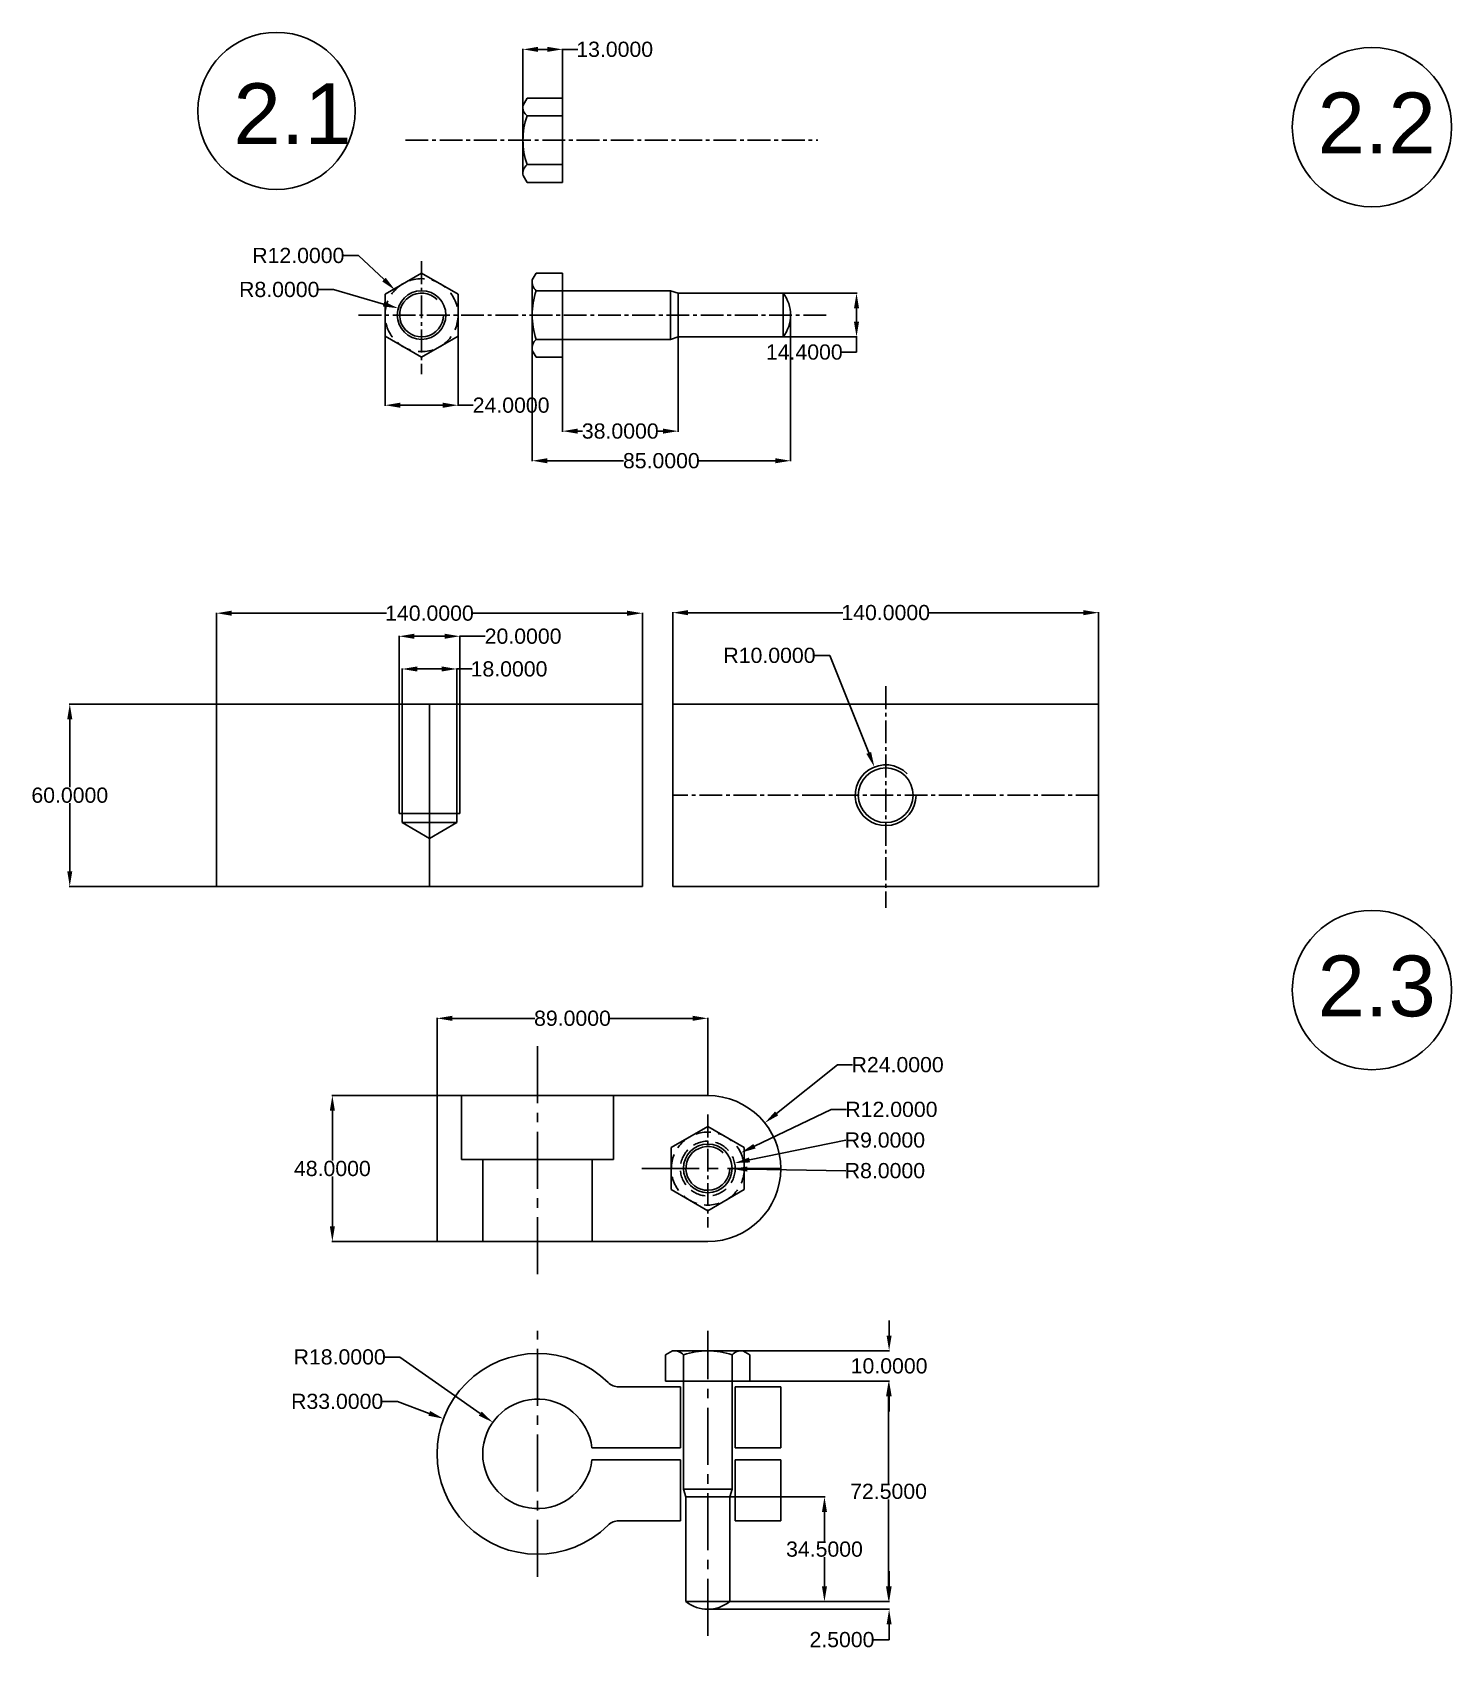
# Model space of a CAD drawing. Header units: inches. Extents: x 9 to 3869, y -675 to 528.
# Drawn here: x 9 to 476, y -14 to 518 of the extents above; entities that cross this region are included whole.
import ezdxf

# ---------------------------------------------------------------- set-up
doc = ezdxf.new("R2010")
doc.units = ezdxf.units.IN
doc.header["$MEASUREMENT"] = 0
doc.linetypes.add('CENTER2', pattern=[1.125, 0.75, -0.125, 0.125, -0.125])
doc.linetypes.add('HIDDEN2', pattern=[0.1875, 0.125, -0.0625])
doc.styles.get("Standard").update_dxf_attribs({"font": 'arial.ttf'})
doc.dimstyles.get("Standard").update_dxf_attribs({"dimtxt": 5, "dimasz": 5, "dimexe": 0.18, "dimexo": 0.0625, "dimgap": 0.09, "dimtad": 0, "dimtih": 1, "dimtoh": 1, "dimdec": 4, "dimzin": 0, "dimdsep": 46, "dimtxsty": 'Standard', "dimcen": 0.09, "dimadec": 0, "dimazin": 0, "dimtfac": 1, "dimtdec": 4, "dimtofl": 0, "dimtmove": 0, "dimatfit": 3, "dimfxl": 1, "dimtolj": 1, "dimtzin": 0, "dimarcsym": 0})

# ---------------------------------------------------------------- blocks, each defined once
blk = doc.blocks.new('*D5')
at = {"color": 0, "lineweight": -2, "transparency": 16777216}
for p, q in [((239.08, 74.33), (290.62, 74.33)), ((290.44, 69.33), (290.44, 40.72)), ((290.44, 6.83), (290.44, 35.44)), ((238.28, 1.83), (290.62, 1.83))]:
    blk.add_line(p, q, dxfattribs=at)
at = {"color": 0, "transparency": 16777216}
for points in [[(289.61, 69.33), (291.28, 69.33), (290.44, 74.33)], [(289.61, 6.83), (291.28, 6.83), (290.44, 1.83)]]:
    blk.add_solid(points, dxfattribs=at)
at = {"layer": 'Defpoints', "color": 0, "transparency": 16777216}
for p in [(239.02, 74.33), (238.22, 1.83), (290.44, 1.83)]:
    blk.add_point(p, dxfattribs=at)
at = {"color": 0, "transparency": 16777216, "insert": (290.44, 38.08), "char_height": 5, "attachment_point": 5}
blk.add_mtext('\\A1;72.5000', dxfattribs=at)
blk = doc.blocks.new('*D10')
at = {"color": 0, "lineweight": -2, "transparency": 16777216}
for p, q in [((173.24, 424.84), (173.24, 376.8)), ((258.24, 424.84), (258.24, 376.8)), ((178.24, 376.98), (203.34, 376.98)), ((253.24, 376.98), (228.15, 376.98))]:
    blk.add_line(p, q, dxfattribs=at)
at = {"color": 0, "transparency": 16777216}
for points in [[(178.24, 377.81), (178.24, 376.15), (173.24, 376.98)], [(253.24, 377.81), (253.24, 376.15), (258.24, 376.98)]]:
    blk.add_solid(points, dxfattribs=at)
at = {"layer": 'Defpoints', "color": 0, "transparency": 16777216}
for p in [(173.24, 424.9), (258.24, 424.9), (258.24, 376.98)]:
    blk.add_point(p, dxfattribs=at)
at = {"color": 0, "transparency": 16777216, "insert": (215.74, 376.98), "char_height": 5, "attachment_point": 5}
blk.add_mtext('\\A1;85.0000', dxfattribs=at)
blk = doc.blocks.new('*D11')
at = {"color": 0, "lineweight": -2, "transparency": 16777216}
for p, q in [((183.24, 424.84), (183.24, 386.54)), ((221.24, 424.84), (221.24, 386.54)), ((188.24, 386.72), (189.84, 386.72)), ((216.24, 386.72), (214.64, 386.72))]:
    blk.add_line(p, q, dxfattribs=at)
at = {"color": 0, "transparency": 16777216}
for points in [[(188.24, 387.56), (188.24, 385.89), (183.24, 386.72)], [(216.24, 387.56), (216.24, 385.89), (221.24, 386.72)]]:
    blk.add_solid(points, dxfattribs=at)
at = {"layer": 'Defpoints', "color": 0, "transparency": 16777216}
for p in [(183.24, 424.9), (221.24, 424.9), (221.24, 386.72)]:
    blk.add_point(p, dxfattribs=at)
at = {"color": 0, "transparency": 16777216, "insert": (202.24, 386.72), "char_height": 5, "attachment_point": 5}
blk.add_mtext('\\A1;38.0000', dxfattribs=at)
blk = doc.blocks.new('*D12')
at = {"color": 0, "lineweight": -2, "transparency": 16777216}
for p, q in [((255.81, 432.1), (280.09, 432.1)), ((279.91, 427.1), (279.91, 422.7)), ((255.81, 417.7), (280.09, 417.7)), ((279.91, 417.7), (279.91, 412.7)), ((279.91, 412.7), (274.91, 412.7))]:
    blk.add_line(p, q, dxfattribs=at)
at = {"color": 0, "transparency": 16777216}
for points in [[(279.07, 427.1), (280.74, 427.1), (279.91, 432.1)], [(279.07, 422.7), (280.74, 422.7), (279.91, 417.7)]]:
    blk.add_solid(points, dxfattribs=at)
at = {"layer": 'Defpoints', "color": 0, "transparency": 16777216}
for p in [(255.74, 432.1), (255.74, 417.7), (279.91, 417.7)]:
    blk.add_point(p, dxfattribs=at)
at = {"color": 0, "transparency": 16777216, "insert": (262.74, 412.7), "char_height": 5, "attachment_point": 5}
blk.add_mtext('\\A1;14.4000', dxfattribs=at)
blk = doc.blocks.new('*D13')
at = {"color": 0, "lineweight": -2, "transparency": 16777216}
for p, q in [((124.9, 424.8), (124.9, 395.06)), ((148.9, 424.84), (148.9, 395.06)), ((129.9, 395.24), (143.9, 395.24)), ((148.9, 395.24), (153.9, 395.24))]:
    blk.add_line(p, q, dxfattribs=at)
at = {"color": 0, "transparency": 16777216}
for points in [[(129.9, 396.07), (129.9, 394.4), (124.9, 395.24)], [(143.9, 396.07), (143.9, 394.4), (148.9, 395.24)]]:
    blk.add_solid(points, dxfattribs=at)
at = {"layer": 'Defpoints', "color": 0, "transparency": 16777216}
for p in [(124.9, 424.86), (148.9, 424.9), (148.9, 395.24)]:
    blk.add_point(p, dxfattribs=at)
at = {"color": 0, "transparency": 16777216, "insert": (166.35, 395.24), "char_height": 5, "attachment_point": 5}
blk.add_mtext('\\A1;24.0000', dxfattribs=at)
blk = doc.blocks.new('*D14')
at = {"color": 0, "lineweight": -2, "transparency": 16777216}
for p, q in [((111.18, 444.46), (116.18, 444.46)), ((116.18, 444.46), (124.56, 436.54)), ((136.81, 424.86), (136.99, 424.86)), ((136.9, 424.77), (136.9, 424.95))]:
    blk.add_line(p, q, dxfattribs=at)
at = {"color": 0, "transparency": 16777216}
blk.add_solid([(125.13, 437.15), (123.98, 435.94), (128.19, 433.11)], dxfattribs=at)
at = {"layer": 'Defpoints', "color": 0, "transparency": 16777216}
for p in [(128.19, 433.11), (136.9, 424.86)]:
    blk.add_point(p, dxfattribs=at)
at = {"color": 0, "transparency": 16777216, "insert": (96.39, 444.46), "char_height": 5, "attachment_point": 5}
blk.add_mtext('\\A1;R12.0000', dxfattribs=at)
blk = doc.blocks.new('*D15')
at = {"color": 0, "lineweight": -2, "transparency": 16777216}
for p, q in [((102.97, 433.28), (107.97, 433.28)), ((107.97, 433.28), (124.42, 428.52)), ((136.81, 424.9), (136.99, 424.9)), ((136.9, 424.81), (136.9, 424.99))]:
    blk.add_line(p, q, dxfattribs=at)
at = {"color": 0, "transparency": 16777216}
blk.add_solid([(124.65, 429.32), (124.18, 427.72), (129.22, 427.13)], dxfattribs=at)
at = {"layer": 'Defpoints', "color": 0, "transparency": 16777216}
for p in [(129.22, 427.13), (136.9, 424.9)]:
    blk.add_point(p, dxfattribs=at)
at = {"color": 0, "transparency": 16777216, "insert": (90.12, 433.28), "char_height": 5, "attachment_point": 5}
blk.add_mtext('\\A1;R8.0000', dxfattribs=at)
blk = doc.blocks.new('*D16')
at = {"color": 0, "lineweight": -2, "transparency": 16777216}
for p, q in [((170.24, 482.42), (170.24, 512.43)), ((175.24, 512.25), (178.24, 512.25)), ((183.24, 482.42), (183.24, 512.43)), ((183.24, 512.25), (188.24, 512.25))]:
    blk.add_line(p, q, dxfattribs=at)
at = {"color": 0, "transparency": 16777216}
for points in [[(175.24, 513.09), (175.24, 511.42), (170.24, 512.25)], [(178.24, 513.09), (178.24, 511.42), (183.24, 512.25)]]:
    blk.add_solid(points, dxfattribs=at)
at = {"layer": 'Defpoints', "color": 0, "transparency": 16777216}
for p in [(183.24, 512.25), (170.24, 482.36), (183.24, 482.36)]:
    blk.add_point(p, dxfattribs=at)
at = {"color": 0, "transparency": 16777216, "insert": (200.4, 512.25), "char_height": 5, "attachment_point": 5}
blk.add_mtext('\\A1;13.0000', dxfattribs=at)
blk = doc.blocks.new('*D17')
at = {"color": 0, "lineweight": -2, "transparency": 16777216}
for p, q in [((69.5, 297.06), (69.5, 327.03)), ((74.5, 326.85), (125.39, 326.85)), ((204.5, 326.85), (153.61, 326.85)), ((209.5, 297.06), (209.5, 327.03))]:
    blk.add_line(p, q, dxfattribs=at)
at = {"color": 0, "transparency": 16777216}
for points in [[(74.5, 327.69), (74.5, 326.02), (69.5, 326.85)], [(204.5, 327.69), (204.5, 326.02), (209.5, 326.85)]]:
    blk.add_solid(points, dxfattribs=at)
at = {"layer": 'Defpoints', "color": 0, "transparency": 16777216}
for p in [(209.5, 326.85), (69.5, 296.99), (209.5, 296.99)]:
    blk.add_point(p, dxfattribs=at)
at = {"color": 0, "transparency": 16777216, "insert": (139.5, 326.85), "char_height": 5, "attachment_point": 5}
blk.add_mtext('\\A1;140.0000', dxfattribs=at)
blk = doc.blocks.new('*D18')
at = {"color": 0, "lineweight": -2, "transparency": 16777216}
for p, q in [((69.43, 296.99), (21.07, 296.99)), ((21.25, 291.99), (21.25, 269.64)), ((21.25, 241.99), (21.25, 264.35)), ((69.43, 236.99), (21.07, 236.99))]:
    blk.add_line(p, q, dxfattribs=at)
at = {"color": 0, "transparency": 16777216}
for points in [[(20.42, 291.99), (22.08, 291.99), (21.25, 296.99)], [(20.42, 241.99), (22.08, 241.99), (21.25, 236.99)]]:
    blk.add_solid(points, dxfattribs=at)
at = {"layer": 'Defpoints', "color": 0, "transparency": 16777216}
for p in [(69.5, 296.99), (21.25, 236.99), (69.5, 236.99)]:
    blk.add_point(p, dxfattribs=at)
at = {"color": 0, "transparency": 16777216, "insert": (21.25, 266.99), "char_height": 5, "attachment_point": 5}
blk.add_mtext('\\A1;60.0000', dxfattribs=at)
blk = doc.blocks.new('*D19')
at = {"color": 0, "lineweight": -2, "transparency": 16777216}
for p, q in [((219.5, 297.06), (219.5, 327.21)), ((224.5, 327.03), (275.39, 327.03)), ((354.5, 327.03), (303.61, 327.03)), ((359.5, 297.06), (359.5, 327.21))]:
    blk.add_line(p, q, dxfattribs=at)
at = {"color": 0, "transparency": 16777216}
for points in [[(224.5, 327.87), (224.5, 326.2), (219.5, 327.03)], [(354.5, 327.87), (354.5, 326.2), (359.5, 327.03)]]:
    blk.add_solid(points, dxfattribs=at)
at = {"layer": 'Defpoints', "color": 0, "transparency": 16777216}
for p in [(359.5, 327.03), (219.5, 296.99), (359.5, 296.99)]:
    blk.add_point(p, dxfattribs=at)
at = {"color": 0, "transparency": 16777216, "insert": (289.5, 327.03), "char_height": 5, "attachment_point": 5}
blk.add_mtext('\\A1;140.0000', dxfattribs=at)
blk = doc.blocks.new('*D20')
at = {"color": 0, "lineweight": -2, "transparency": 16777216}
for p, q in [((129.5, 297.06), (129.5, 319.45)), ((134.5, 319.27), (144.5, 319.27)), ((149.5, 297.06), (149.5, 319.45)), ((149.5, 319.27), (157.85, 319.27))]:
    blk.add_line(p, q, dxfattribs=at)
at = {"color": 0, "transparency": 16777216}
for points in [[(134.5, 320.11), (134.5, 318.44), (129.5, 319.27)], [(144.5, 320.11), (144.5, 318.44), (149.5, 319.27)]]:
    blk.add_solid(points, dxfattribs=at)
at = {"layer": 'Defpoints', "color": 0, "transparency": 16777216}
for p in [(149.5, 319.27), (129.5, 296.99), (149.5, 296.99)]:
    blk.add_point(p, dxfattribs=at)
at = {"color": 0, "transparency": 16777216, "insert": (170.29, 319.27), "char_height": 5, "attachment_point": 5}
blk.add_mtext('\\A1;20.0000', dxfattribs=at)
blk = doc.blocks.new('*D21')
at = {"color": 0, "lineweight": -2, "transparency": 16777216}
for p, q in [((130.5, 297.06), (130.5, 308.69)), ((135.5, 308.51), (143.5, 308.51)), ((148.5, 297.06), (148.5, 308.69)), ((148.5, 308.51), (153.5, 308.51))]:
    blk.add_line(p, q, dxfattribs=at)
at = {"color": 0, "transparency": 16777216}
for points in [[(135.5, 309.35), (135.5, 307.68), (130.5, 308.51)], [(143.5, 309.35), (143.5, 307.68), (148.5, 308.51)]]:
    blk.add_solid(points, dxfattribs=at)
at = {"layer": 'Defpoints', "color": 0, "transparency": 16777216}
for p in [(148.5, 308.51), (130.5, 296.99), (148.5, 296.99)]:
    blk.add_point(p, dxfattribs=at)
at = {"color": 0, "transparency": 16777216, "insert": (165.66, 308.51), "char_height": 5, "attachment_point": 5}
blk.add_mtext('\\A1;18.0000', dxfattribs=at)
blk = doc.blocks.new('*D22')
at = {"color": 0, "lineweight": -2, "transparency": 16777216}
for p, q in [((266.08, 312.97), (271.08, 312.97)), ((271.08, 312.97), (283.92, 280.92)), ((289.41, 266.99), (289.59, 266.99)), ((289.5, 266.9), (289.5, 267.08))]:
    blk.add_line(p, q, dxfattribs=at)
at = {"color": 0, "transparency": 16777216}
blk.add_solid([(284.7, 281.23), (283.15, 280.61), (285.78, 276.28)], dxfattribs=at)
at = {"layer": 'Defpoints', "color": 0, "transparency": 16777216}
for p in [(285.78, 276.28), (289.5, 266.99)]:
    blk.add_point(p, dxfattribs=at)
at = {"color": 0, "transparency": 16777216, "insert": (251.29, 312.97), "char_height": 5, "attachment_point": 5}
blk.add_mtext('\\A1;R10.0000', dxfattribs=at)
blk = doc.blocks.new('*D23')
at = {"color": 0, "lineweight": -2, "transparency": 16777216}
for p, q in [((290.62, 89.33), (290.62, 94.33)), ((231.08, 84.33), (290.8, 84.33)), ((231.08, 74.33), (290.8, 74.33)), ((290.62, 69.33), (290.62, 64.33))]:
    blk.add_line(p, q, dxfattribs=at)
at = {"color": 0, "transparency": 16777216}
for points in [[(289.79, 89.33), (291.46, 89.33), (290.62, 84.33)], [(289.79, 69.33), (291.46, 69.33), (290.62, 74.33)]]:
    blk.add_solid(points, dxfattribs=at)
at = {"layer": 'Defpoints', "color": 0, "transparency": 16777216}
for p in [(231.02, 84.33), (231.02, 74.33), (290.62, 74.33)]:
    blk.add_point(p, dxfattribs=at)
at = {"color": 0, "transparency": 16777216, "insert": (290.62, 79.33), "char_height": 5, "attachment_point": 5}
blk.add_mtext('\\A1;10.0000', dxfattribs=at)
blk = doc.blocks.new('*D24')
at = {"color": 0, "lineweight": -2, "transparency": 16777216}
for p, q in [((238.28, 36.33), (269.55, 36.33)), ((269.37, 31.33), (269.37, 21.73)), ((269.37, 6.83), (269.37, 16.44)), ((238.28, 1.83), (269.55, 1.83))]:
    blk.add_line(p, q, dxfattribs=at)
at = {"color": 0, "transparency": 16777216}
for points in [[(268.54, 31.33), (270.2, 31.33), (269.37, 36.33)], [(268.54, 6.83), (270.2, 6.83), (269.37, 1.83)]]:
    blk.add_solid(points, dxfattribs=at)
at = {"layer": 'Defpoints', "color": 0, "transparency": 16777216}
for p in [(238.22, 36.33), (238.22, 1.83), (269.37, 1.83)]:
    blk.add_point(p, dxfattribs=at)
at = {"color": 0, "transparency": 16777216, "insert": (269.37, 19.08), "char_height": 5, "attachment_point": 5}
blk.add_mtext('\\A1;34.5000', dxfattribs=at)
blk = doc.blocks.new('*D25')
at = {"color": 0, "lineweight": -2, "transparency": 16777216}
for p, q in [((290.62, 6.83), (290.62, 11.83)), ((231.08, 1.83), (290.8, 1.83)), ((231.08, -0.67), (290.8, -0.67)), ((290.62, -5.67), (290.62, -10.67)), ((290.62, -10.67), (285.62, -10.67))]:
    blk.add_line(p, q, dxfattribs=at)
at = {"color": 0, "transparency": 16777216}
for points in [[(289.79, 6.83), (291.46, 6.83), (290.62, 1.83)], [(289.79, -5.67), (291.46, -5.67), (290.62, -0.67)]]:
    blk.add_solid(points, dxfattribs=at)
at = {"layer": 'Defpoints', "color": 0, "transparency": 16777216}
for p in [(231.02, 1.83), (231.02, -0.67), (290.62, -0.67)]:
    blk.add_point(p, dxfattribs=at)
at = {"color": 0, "transparency": 16777216, "insert": (275.12, -10.67), "char_height": 5, "attachment_point": 5}
blk.add_mtext('\\A1;2.5000', dxfattribs=at)
blk = doc.blocks.new('*D26')
at = {"color": 0, "lineweight": -2, "transparency": 16777216}
for p, q in [((124.79, 82.28), (129.79, 82.28)), ((129.79, 82.28), (156.21, 63.67)), ((174.93, 50.43), (175.11, 50.43)), ((175.02, 50.34), (175.02, 50.52))]:
    blk.add_line(p, q, dxfattribs=at)
at = {"color": 0, "transparency": 16777216}
blk.add_solid([(156.69, 64.36), (155.73, 62.99), (160.3, 60.8)], dxfattribs=at)
at = {"layer": 'Defpoints', "color": 0, "transparency": 16777216}
for p in [(160.3, 60.8), (175.02, 50.43)]:
    blk.add_point(p, dxfattribs=at)
at = {"color": 0, "transparency": 16777216, "insert": (109.99, 82.28), "char_height": 5, "attachment_point": 5}
blk.add_mtext('\\A1;R18.0000', dxfattribs=at)
blk = doc.blocks.new('*D27')
at = {"color": 0, "lineweight": -2, "transparency": 16777216}
for p, q in [((123.95, 67.67), (128.95, 67.67)), ((128.95, 67.67), (139.43, 63.75)), ((174.93, 50.43), (175.11, 50.43)), ((175.02, 50.34), (175.02, 50.52))]:
    blk.add_line(p, q, dxfattribs=at)
at = {"color": 0, "transparency": 16777216}
blk.add_solid([(139.72, 64.53), (139.14, 62.97), (144.11, 62)], dxfattribs=at)
at = {"layer": 'Defpoints', "color": 0, "transparency": 16777216}
for p in [(144.11, 62), (175.02, 50.43)]:
    blk.add_point(p, dxfattribs=at)
at = {"color": 0, "transparency": 16777216, "insert": (109.16, 67.67), "char_height": 5, "attachment_point": 5}
blk.add_mtext('\\A1;R33.0000', dxfattribs=at)
blk = doc.blocks.new('*D28')
at = {"color": 0, "lineweight": -2, "transparency": 16777216}
for p, q in [((273.64, 178.38), (253.65, 162.37)), ((278.64, 178.38), (273.64, 178.38)), ((230.93, 144.24), (231.11, 144.24)), ((231.02, 144.15), (231.02, 144.33))]:
    blk.add_line(p, q, dxfattribs=at)
at = {"color": 0, "transparency": 16777216}
blk.add_solid([(253.13, 163.02), (254.17, 161.72), (249.75, 159.25)], dxfattribs=at)
at = {"layer": 'Defpoints', "color": 0, "transparency": 16777216}
for p in [(249.75, 159.25), (231.02, 144.24)]:
    blk.add_point(p, dxfattribs=at)
at = {"color": 0, "transparency": 16777216, "insert": (293.43, 178.38), "char_height": 5, "attachment_point": 5}
blk.add_mtext('\\A1;R24.0000', dxfattribs=at)
blk = doc.blocks.new('*D29')
at = {"color": 0, "lineweight": -2, "transparency": 16777216}
for p, q in [((271.6, 163.68), (246.35, 151.59)), ((276.6, 163.68), (271.6, 163.68)), ((230.93, 144.24), (231.11, 144.24)), ((231.02, 144.15), (231.02, 144.33))]:
    blk.add_line(p, q, dxfattribs=at)
at = {"color": 0, "transparency": 16777216}
blk.add_solid([(245.99, 152.34), (246.71, 150.84), (241.84, 149.43)], dxfattribs=at)
at = {"layer": 'Defpoints', "color": 0, "transparency": 16777216}
for p in [(241.84, 149.43), (231.02, 144.24)]:
    blk.add_point(p, dxfattribs=at)
at = {"color": 0, "transparency": 16777216, "insert": (291.39, 163.68), "char_height": 5, "attachment_point": 5}
blk.add_mtext('\\A1;R12.0000', dxfattribs=at)
blk = doc.blocks.new('*D30')
at = {"color": 0, "lineweight": -2, "transparency": 16777216}
for p, q in [((276.39, 153.6), (244.73, 147.07)), ((230.93, 144.24), (231.11, 144.24)), ((231.02, 144.15), (231.02, 144.33))]:
    blk.add_line(p, q, dxfattribs=at)
at = {"color": 0, "transparency": 16777216}
blk.add_solid([(244.56, 147.89), (244.9, 146.26), (239.83, 146.06)], dxfattribs=at)
at = {"layer": 'Defpoints', "color": 0, "transparency": 16777216}
for p in [(231.02, 144.24), (239.83, 146.06)]:
    blk.add_point(p, dxfattribs=at)
at = {"color": 0, "transparency": 16777216, "insert": (289.24, 153.6), "char_height": 5, "attachment_point": 5}
blk.add_mtext('\\A1;R9.0000', dxfattribs=at)
blk = doc.blocks.new('*D31')
at = {"color": 0, "lineweight": -2, "transparency": 16777216}
for p, q in [((230.93, 144.29), (231.11, 144.29)), ((231.02, 144.2), (231.02, 144.38)), ((276.39, 143.53), (244.01, 144.07))]:
    blk.add_line(p, q, dxfattribs=at)
at = {"color": 0, "transparency": 16777216}
blk.add_solid([(244.03, 144.91), (244, 143.24), (239.01, 144.16)], dxfattribs=at)
at = {"layer": 'Defpoints', "color": 0, "transparency": 16777216}
for p in [(231.02, 144.29), (239.01, 144.16)]:
    blk.add_point(p, dxfattribs=at)
at = {"color": 0, "transparency": 16777216, "insert": (289.24, 143.53), "char_height": 5, "attachment_point": 5}
blk.add_mtext('\\A1;R8.0000', dxfattribs=at)
blk = doc.blocks.new('*D32')
at = {"color": 0, "lineweight": -2, "transparency": 16777216}
for p, q in [((141.95, 168.24), (107.4, 168.24)), ((107.58, 163.24), (107.58, 146.89)), ((107.58, 125.24), (107.58, 141.6)), ((141.95, 120.24), (107.4, 120.24))]:
    blk.add_line(p, q, dxfattribs=at)
at = {"color": 0, "transparency": 16777216}
for points in [[(106.75, 163.24), (108.41, 163.24), (107.58, 168.24)], [(106.75, 125.24), (108.41, 125.24), (107.58, 120.24)]]:
    blk.add_solid(points, dxfattribs=at)
at = {"layer": 'Defpoints', "color": 0, "transparency": 16777216}
for p in [(142.02, 168.24), (107.58, 120.24), (142.02, 120.24)]:
    blk.add_point(p, dxfattribs=at)
at = {"color": 0, "transparency": 16777216, "insert": (107.58, 144.24), "char_height": 5, "attachment_point": 5}
blk.add_mtext('\\A1;48.0000', dxfattribs=at)
blk = doc.blocks.new('*D33')
at = {"color": 0, "lineweight": -2, "transparency": 16777216}
for p, q in [((142.02, 168.31), (142.02, 193.82)), ((147.02, 193.64), (174.11, 193.64)), ((226.02, 193.64), (198.92, 193.64)), ((231.02, 168.31), (231.02, 193.82))]:
    blk.add_line(p, q, dxfattribs=at)
at = {"color": 0, "transparency": 16777216}
for points in [[(147.02, 194.48), (147.02, 192.81), (142.02, 193.64)], [(226.02, 194.48), (226.02, 192.81), (231.02, 193.64)]]:
    blk.add_solid(points, dxfattribs=at)
at = {"layer": 'Defpoints', "color": 0, "transparency": 16777216}
for p in [(231.02, 193.64), (142.02, 168.24), (231.02, 168.24)]:
    blk.add_point(p, dxfattribs=at)
at = {"color": 0, "transparency": 16777216, "insert": (186.52, 193.64), "char_height": 5, "attachment_point": 5}
blk.add_mtext('\\A1;89.0000', dxfattribs=at)

msp = doc.modelspace()

# ---------------------------------------------------------------- linework, layer by layer
for p, q in [((171.60782, 496.17092), (170.28592, 493.88133)), ((171.60782, 496.17092), (183.23524, 496.17092)), ((183.23524, 496.17092), (183.23524, 468.45811)), ((170.23524, 493.26602), (170.23524, 471.40961)), ((171.60782, 490.36111), (183.23524, 490.36111)), ((171.60782, 474.36111), (183.23524, 474.36111)), ((171.60782, 468.45811), (170.29527, 470.73151)), ((171.60782, 468.45811), (183.23524, 468.45811)), ((124.9035, 431.78627), (136.9035, 438.71447)), ((148.9035, 431.78627), (136.9035, 438.71447)), ((174.61514, 438.71447), (173.29324, 436.42488)), ((174.61514, 438.71447), (183.24256, 438.71447)), ((183.24256, 432.90467), (183.24256, 438.71447)), ((124.9035, 431.78627), (124.9035, 417.92986)), ((142.88333, 435.26199), (142.90353, 435.29697)), ((148.9035, 431.78627), (148.9035, 417.92986)), ((173.24256, 432.90467), (173.24256, 435.80957)), ((173.24256, 432.90467), (173.24256, 416.90467)), ((174.61514, 432.90467), (218.74256, 432.90467)), ((183.24256, 432.90467), (183.24256, 416.90467)), ((218.74256, 432.90467), (218.74256, 416.90467)), ((221.24256, 432.10467), (218.74256, 432.90467)), ((221.24256, 432.10467), (221.24256, 417.70467)), ((221.24256, 432.10467), (255.74256, 432.10467)), ((255.74256, 432.10467), (255.74256, 417.70467)), ((124.9035, 417.92986), (136.9035, 411.00166)), ((148.9035, 417.92986), (136.9035, 411.00166)), ((173.24256, 416.90467), (173.24256, 413.95316)), ((174.61514, 416.90467), (218.74256, 416.90467)), ((183.24256, 416.90467), (183.24256, 411.00166)), ((221.24256, 417.70467), (218.74256, 416.90467)), ((221.24256, 417.70467), (255.74256, 417.70467)), ((174.61514, 411.00166), (173.30259, 413.27506)), ((174.61514, 411.00166), (183.24256, 411.00166)), ((69.49576, 296.99285), (69.49576, 236.99285)), ((209.49576, 296.99285), (69.49576, 296.99285)), ((209.49576, 296.99285), (209.49576, 236.99285)), ((219.50206, 296.99285), (219.50206, 236.99285)), ((359.50206, 296.99285), (219.50206, 296.99285)), ((359.50206, 236.99285), (359.50206, 296.99285)), ((149.49576, 260.99285), (129.49576, 260.99285)), ((148.49576, 257.99285), (130.49576, 257.99285)), ((130.49576, 257.99285), (139.49576, 252.7967)), ((148.49576, 257.99285), (139.49576, 252.7967)), ((209.49576, 236.99285), (69.49576, 236.99285)), ((219.50206, 236.99285), (359.50206, 236.99285)), ((142.01588, 120.24387), (142.01588, 168.24387)), ((142.01588, 168.24387), (231.01588, 168.24387)), ((150.01588, 147.24387), (150.01588, 168.24387)), ((200.01588, 147.24387), (200.01588, 168.24387)), ((219.01588, 151.17207), (231.01588, 158.10027)), ((243.01588, 151.17207), (231.01588, 158.10027)), ((236.99571, 154.64779), (237.01591, 154.68277)), ((219.01588, 151.17207), (219.01588, 137.31566)), ((243.01588, 151.17207), (243.01588, 137.31566)), ((150.01588, 147.24387), (200.01588, 147.24387)), ((157.01588, 120.24387), (157.01588, 147.24387)), ((193.01588, 120.24387), (193.01588, 147.24387)), ((219.01588, 137.31566), (231.01588, 130.38746)), ((243.01588, 137.31566), (231.01588, 130.38746)), ((142.01588, 120.24387), (231.01588, 120.24387)), ((217.11287, 82.95907), (219.38627, 84.27162)), ((217.11287, 82.95907), (217.11287, 74.33165)), ((223.01588, 84.33165), (220.06437, 84.33165)), ((239.01588, 84.33165), (223.01588, 84.33165)), ((223.01588, 82.95907), (223.01588, 38.83165)), ((239.01588, 84.33165), (241.92078, 84.33165)), ((239.01588, 82.95907), (239.01588, 38.83165)), ((244.82569, 82.95907), (242.53609, 84.28097)), ((244.82569, 82.95907), (244.82569, 74.33165)), ((201.75536, 72.43101), (222.01588, 72.43101)), ((223.01588, 74.33165), (217.11287, 74.33165)), ((222.01588, 72.43101), (222.01588, 52.43101)), ((239.01588, 74.33165), (223.01588, 74.33165)), ((239.01588, 74.33165), (244.82569, 74.33165)), ((240.01588, 72.43101), (255.01588, 72.43101)), ((240.01588, 72.43101), (240.01588, 52.43101)), ((255.01588, 72.43101), (255.01588, 52.43101)), ((192.90442, 52.43101), (222.01588, 52.43101)), ((192.90442, 48.43101), (222.01588, 48.43101)), ((222.01588, 48.43101), (222.01588, 28.43101)), ((240.01588, 52.43101), (255.01588, 52.43101)), ((240.01588, 48.43101), (255.01588, 48.43101)), ((240.01588, 48.43101), (240.01588, 28.43101)), ((255.01588, 48.43101), (255.01588, 28.43101)), ((239.01588, 38.83165), (223.01588, 38.83165)), ((223.81588, 36.33165), (223.01588, 38.83165)), ((238.21588, 36.33165), (239.01588, 38.83165)), ((238.21588, 36.33165), (223.81588, 36.33165)), ((223.81588, 36.33165), (223.81588, 1.83165)), ((238.21588, 36.33165), (238.21588, 1.83165)), ((201.75536, 28.43101), (222.01588, 28.43101)), ((240.01588, 28.43101), (255.01588, 28.43101)), ((238.21588, 1.83165), (223.81588, 1.83165))]:
    msp.add_line(p, q)
at = {"color": 1, "linetype": 'CENTER2', "ltscale": 10}
for p, q in [((131.6136, 482.36111), (267.15253, 482.36111)), ((136.90353, 442.59134), (136.90353, 405.47329)), ((116.18127, 424.90467), (270.15985, 424.90467)), ((289.50206, 302.8414), (289.50206, 229.97828)), ((359.50206, 266.99285), (219.50206, 266.99285)), ((231.01591, 161.97714), (231.01591, 124.85909))]:
    msp.add_line(p, q, dxfattribs=at)
at = {"linetype": 'Continuous', "ltscale": 10}
for p, q in [((129.49576, 296.99285), (129.49576, 260.99285)), ((130.49576, 296.99285), (130.49576, 257.99285)), ((148.49576, 296.99285), (148.49576, 257.99285)), ((149.49576, 296.99285), (149.49576, 260.99285))]:
    msp.add_line(p, q, dxfattribs=at)
at = {"color": 1}
msp.add_line((139.49576, 296.99285), (139.49576, 236.99285), dxfattribs=at)
at = {"color": 1, "linetype": 'CENTER2', "ltscale": 25}
for p, q in [((175.01588, 109.48221), (175.01588, 185.28168)), ((209.37301, 144.24387), (255.01588, 144.24387)), ((175.01588, 9.94483), (175.01588, 90.89118)), ((231.01588, -9.40863), (231.01588, 90.89118))]:
    msp.add_line(p, q, dxfattribs=at)
for centre, radius in [((89.21436, 492.01895), 25.83285), ((449.36821, 486.70297), 26.20026), ((136.90353, 424.90467), 8), ((289.50206, 266.99285), 9), ((449.36821, 202.94147), 26.20026), ((231.01591, 144.29046), 8)]:
    msp.add_circle(centre, radius)
at = {"linetype": 'HIDDEN2', "ltscale": 40}
for centre, radius in [((136.9035, 424.85807), 12), ((231.01588, 144.24387), 12), ((231.01588, 144.24387), 9)]:
    msp.add_circle(centre, radius, dxfattribs=at)
for centre, radius, start, end in [((173.99546, 493.26602), 3.76023, 170.5819732, 230.5819732), ((194.23524, 482.36111), 24, 160.5287794, 199.4712206), ((174.09487, 471.40961), 3.85964, 130.1188364, 190.1188416), ((177.00279, 435.80957), 3.76023, 170.5819732, 230.5819732), ((136.90353, 424.90467), 7.2, 45, 0), ((197.24256, 424.90467), 24, 160.5287794, 199.4712206), ((246.62456, 424.90467), 11.618, 321.7037251, 38.2962749), ((177.10219, 413.95316), 3.85964, 130.1188364, 190.1188416), ((231.01588, 144.24387), 24, 270, 90), ((231.01591, 144.29046), 7.2, 45, 0), ((175.01588, 50.43101), 33, 45.277754, 314.722246), ((220.06437, 80.47202), 3.85964, 40.1188364, 100.1188416), ((231.01588, 60.33165), 24, 70.5287794, 109.4712206), ((241.92078, 80.57142), 3.76023, 80.5819732, 140.5819732), ((201.75536, 77.43101), 5, 225.277754, 270), ((175.01588, 50.43101), 18, 6.3793702, 353.6206298), ((201.75536, 23.43101), 5, 90, 134.722246), ((231.01588, 10.94965), 11.618, 231.7037251, 308.2962749)]:
    msp.add_arc(centre, radius, start, end)
at = {"linetype": 'Continuous', "ltscale": 10}
msp.add_arc((289.50206, 266.99285), 10, 45, 0, dxfattribs=at)

# ---------------------------------------------------------------- texts
at = {"ltscale": 40, "insert": (75.08127, 501.09391), "char_height": 20, "attachment_point": 1}
msp.add_mtext_dynamic_manual_height_columns('2.1', width=17.0735764, gutter_width=1, heights=[9.07496], dxfattribs=at)
at = {"char_height": 20, "attachment_point": 1}
for s, insert in [('2.2', (431.51096, 498.05343)), ('2.3', (431.51096, 214.29194))]:
    msp.add_mtext_dynamic_manual_height_columns(s, width=34.0911109, gutter_width=1, heights=[0], dxfattribs=dict(at, insert=insert))

# ---------------------------------------------------------------- dimensions: what is measured, and where the dimension line sits
at = {"color": 3}
for base, p1, p2, picture, middle in [((183.23524, 512.25301), (170.23524, 482.36111), (183.23524, 482.36111), '*D16', (200.40232, 512.25301)), ((148.9035, 395.23697), (124.9035, 424.85807), (148.9035, 424.90467), '*D13', (166.34854, 395.23697)), ((258.24256, 376.97979), (173.24256, 424.90467), (258.24256, 424.90467), '*D10', (215.74256, 376.97979)), ((209.49576, 326.85281), (69.49576, 296.99285), (209.49576, 296.99285), '*D17', (139.49576, 326.85281)), ((359.50206, 327.03281), (219.50206, 296.99285), (359.50206, 296.99285), '*D19', (289.50206, 327.03281)), ((231.01588, 193.6441), (142.01588, 168.24387), (231.01588, 168.24387), '*D33', (186.51588, 193.6441))]:
    dim = msp.add_linear_dim(base=base, p1=p1, p2=p2, dimstyle='Standard', dxfattribs=at)
    dim.commit()
    dim.dimension.update_dxf_attribs({"geometry": picture, "text_midpoint": middle})
for center, mpoint, picture, middle in [((136.9035, 424.85807), (128.18702, 433.10568), '*D14', (96.38763, 444.46436)), ((136.90353, 424.90467), (129.21929, 427.13007), '*D15', (90.12077, 433.28301)), ((289.50206, 266.99285), (285.78309, 276.27559), '*D22', (251.28516, 312.9749)), ((231.01588, 144.24387), (249.7494, 159.2457), '*D28', (293.43302, 178.37576)), ((231.01588, 144.24387), (241.83838, 149.42783), '*D29', (291.39108, 163.68173)), ((231.01588, 144.24387), (239.83027, 146.06223), '*D30', (276.39238, 153.60478)), ((231.01591, 144.29046), (239.01478, 144.15603), '*D31', (276.39238, 143.52783)), ((175.01588, 50.43101), (160.29925, 60.79542), '*D26', (109.99199, 82.28417)), ((175.01588, 50.43101), (144.1102, 61.9999), '*D27', (109.15617, 67.67436))]:
    dim = msp.add_radius_dim(center=center, mpoint=mpoint, dimstyle='Standard', dxfattribs=at)
    dim.commit()
    dim.dimension.update_dxf_attribs({"geometry": picture, "text_midpoint": middle, "dimtype": 164})
for base, p1, p2, picture, middle in [((279.90766, 417.70467), (255.74256, 432.10467), (255.74256, 417.70467), '*D12', (262.74058, 412.70467)), ((21.25161, 236.99285), (69.49576, 296.99285), (69.49576, 236.99285), '*D18', (21.25161, 266.99285)), ((107.5814, 120.24387), (142.01588, 168.24387), (142.01588, 120.24387), '*D32', (107.5814, 144.24387)), ((290.62384, 74.33165), (231.01588, 84.33165), (231.01588, 74.33165), '*D23', (290.62384, 79.33165)), ((269.36898, 1.83165), (238.21588, 36.33165), (238.21588, 1.83165), '*D24', (269.36898, 19.08165)), ((290.62384, -0.66835), (231.01588, 1.83165), (231.01588, -0.66835), '*D25', (275.12115, -10.66835))]:
    dim = msp.add_linear_dim(base=base, p1=p1, p2=p2, angle=90, dimstyle='Standard', dxfattribs=at)
    dim.commit()
    dim.dimension.update_dxf_attribs({"geometry": picture, "text_midpoint": middle})
for base, p1, p2, picture, middle in [((221.24256, 386.72243), (183.24256, 424.90467), (221.24256, 424.90467), '*D11', (202.24256, 386.72243)), ((149.49576, 319.2738), (129.49576, 296.99285), (149.49576, 296.99285), '*D20', (170.29484, 319.2738)), ((148.49576, 308.5143), (130.49576, 296.99285), (148.49576, 296.99285), '*D21', (165.66284, 308.5143))]:
    dim = msp.add_linear_dim(base=base, p1=p1, p2=p2, dimstyle='Standard', dxfattribs=at)
    dim.commit()
    dim.dimension.update_dxf_attribs({"geometry": picture, "text_midpoint": middle, "dimtype": 160})
dim = msp.add_linear_dim(base=(290.44384, 1.83165), p1=(239.01588, 74.33165), p2=(238.21588, 1.83165), angle=90, dimstyle='Standard', dxfattribs=at)
dim.commit()
dim.dimension.update_dxf_attribs({"geometry": '*D5', "text_midpoint": (290.44384, 38.08165), "dimtype": 160})

doc.saveas('drawing.dxf')
